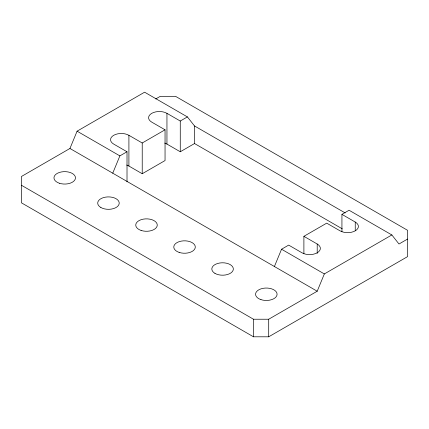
<?xml version="1.0" encoding="UTF-8"?>
<svg xmlns="http://www.w3.org/2000/svg" width="429" height="429" viewBox="0 0 429 429"><rect width="100%" height="100%" fill="white"/><g stroke="black" fill="none" stroke-linecap="round" stroke-linejoin="round"><path stroke-width="0.64" d="M155.727 98.954L160.296 96.316L175.509 96.316L407.55 230.287L407.55 256.639L268.704 336.803L253.491 336.803L21.45 202.831L21.45 176.48L69.948 148.477L77.081 131.183L144.605 92.197L187.398 116.908L194.53 125.965L345.189 212.95M112.747 173.182L119.879 155.888L127.011 151.769L127.011 181.848M274.41 266.522L281.542 249.228L288.679 245.109L301.989 252.794A10.757 6.21 0 0 0 317.208 252.794A10.757 6.21 0 0 0 317.208 244.01L303.893 236.325L303.893 253.705M21.45 185.264L253.491 319.23L268.704 319.23L317.208 291.227L324.34 273.933L391.859 234.953L398.991 244.01L407.55 239.071M127.011 151.769L113.696 144.085A10.757 6.21 0 0 1 113.696 135.301A10.757 6.21 0 0 1 128.909 135.301L142.224 142.986L165.047 129.81L165.047 160.559L142.224 173.734L128.909 166.044A10.757 6.21 0 0 0 126.684 165.058M165.047 129.81L151.737 122.12A10.757 6.21 0 0 1 151.737 113.336A10.757 6.21 0 0 1 166.951 113.336L180.266 121.026L187.398 116.908M164.72 143.098A10.757 6.21 0 0 1 166.951 144.085L180.266 151.769L194.53 143.538L342.288 228.845M303.893 236.325L326.716 223.15L340.031 230.834A10.757 6.21 0 0 0 355.244 230.834A10.757 6.21 0 0 0 355.244 222.05L341.934 214.361L341.934 231.74M341.934 214.361L349.067 210.242L391.859 234.953M77.081 131.183L119.879 155.888M281.542 249.228L324.34 273.933M69.948 148.477L317.208 291.227M355.244 222.05L355.244 230.738M317.208 244.01L317.208 253.367M268.704 319.23L268.704 336.803M253.491 319.23L253.491 336.803M194.53 125.965L194.53 143.538M180.266 121.026L180.266 151.769M166.951 113.336L166.951 144.085M142.224 142.986L142.224 173.734M128.909 135.301L128.909 166.044M214.977 273.386A10.757 6.21 0 0 0 232.974 270.602A10.757 6.21 0 0 0 219.798 262.993A10.757 6.21 0 0 0 214.977 273.386M100.858 207.502A10.757 6.21 0 0 0 118.86 204.713A10.757 6.21 0 0 0 105.679 197.109A10.757 6.21 0 0 0 100.858 207.502M59.341 183.231A10.757 6.21 0 0 0 75.477 177.853A10.757 6.21 0 0 0 59.341 172.474A10.757 6.21 0 0 0 59.341 183.231M260.95 299.63A10.757 6.21 0 0 0 277.086 294.251A10.757 6.21 0 0 0 260.95 288.867A10.757 6.21 0 0 0 260.95 299.63M179.166 252.413A10.757 6.21 0 0 0 195.302 247.029A10.757 6.21 0 0 0 179.166 241.65A10.757 6.21 0 0 0 179.166 252.413M141.125 230.448A10.757 6.21 0 0 0 157.266 225.069A10.757 6.21 0 0 0 141.125 219.691A10.757 6.21 0 0 0 141.125 230.448"/></g></svg>
